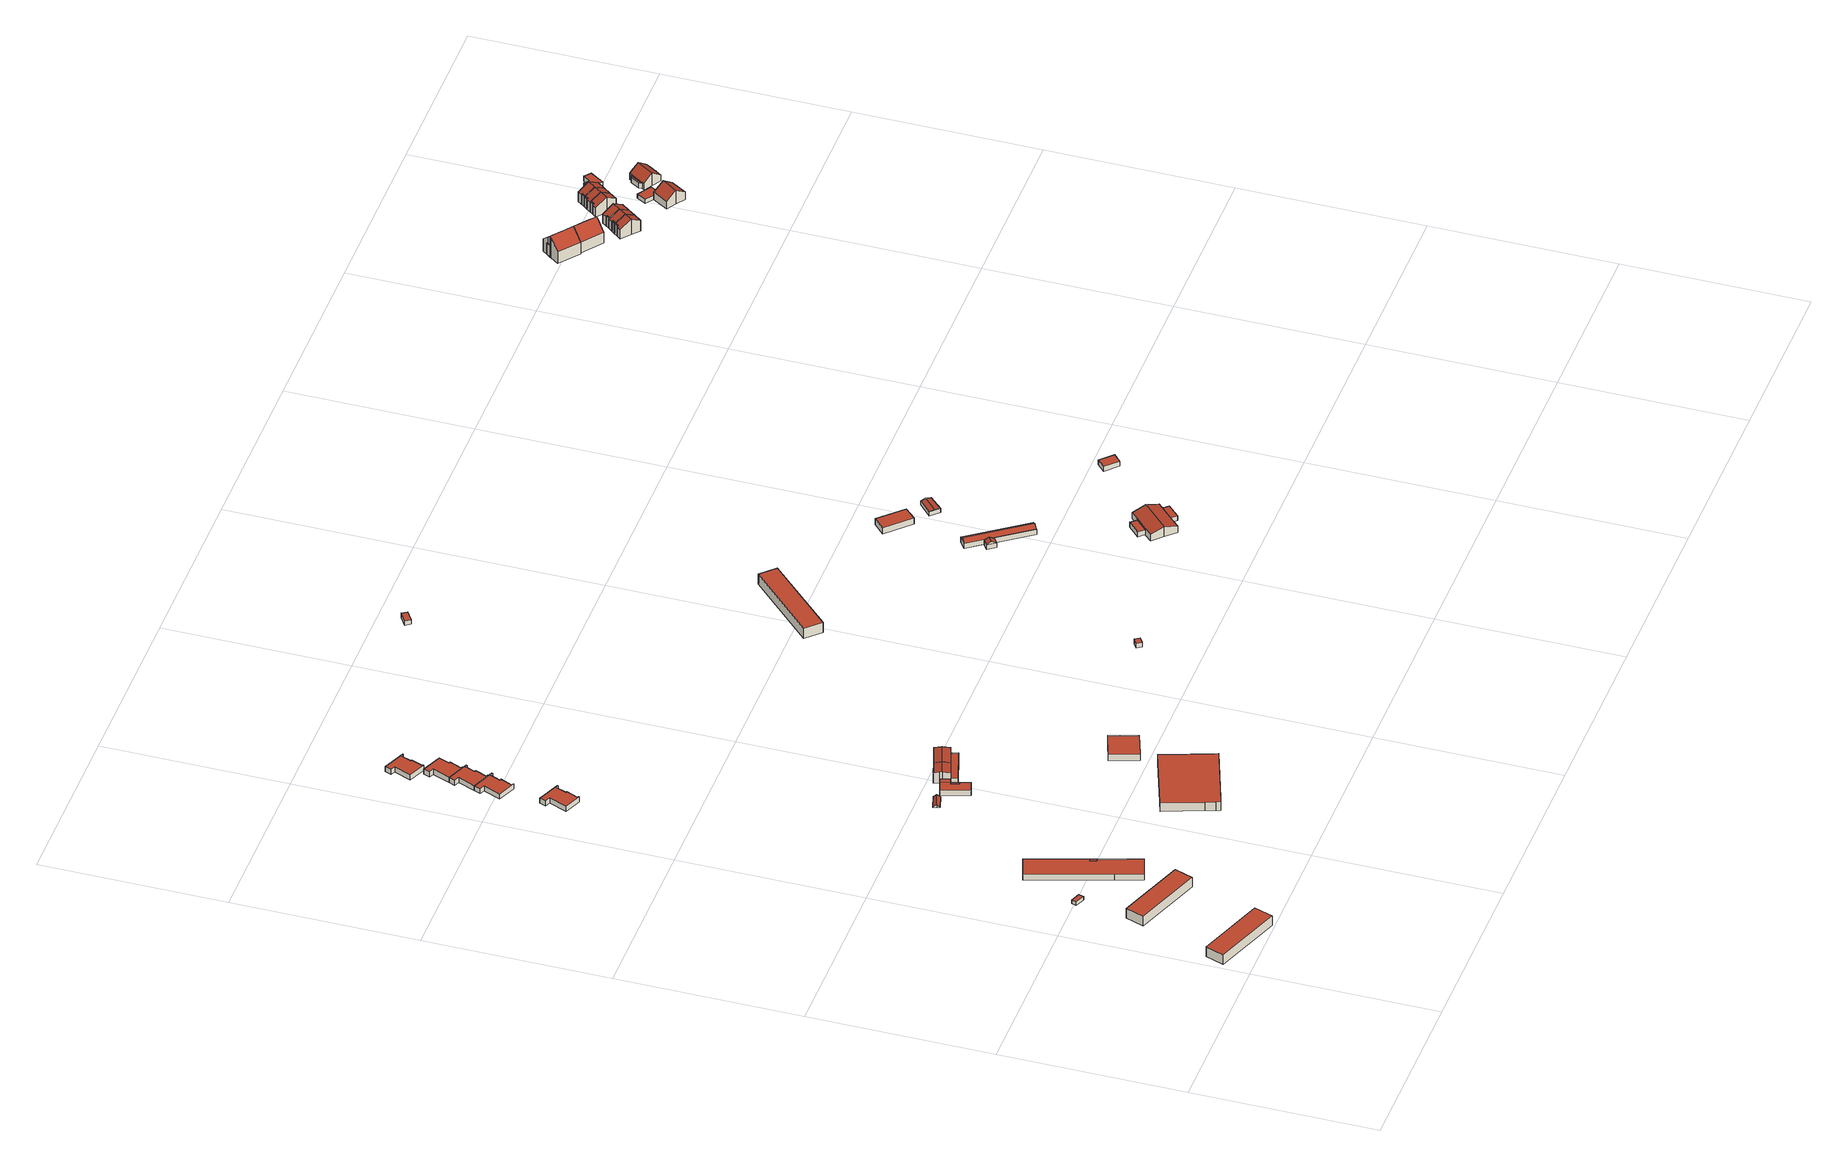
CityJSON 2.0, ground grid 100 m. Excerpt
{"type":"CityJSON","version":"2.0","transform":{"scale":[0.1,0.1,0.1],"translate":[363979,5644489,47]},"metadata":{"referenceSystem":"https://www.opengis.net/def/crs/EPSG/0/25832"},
"CityObjects":{
"building1":{"type":"Building","attributes":{"Geometrietyp2DReferenz":"3000","Gemeindeschluessel":"05315000","function":"31001_3066","roofType":"9999","measuredHeight":6,"storeysAboveGround":2},"address":[{"country":"Germany","locality":"Köln","thoroughfareNumber":"20","thoroughfareName":"Neubrücker Ring"}],"geometry":[{"type":"Solid","lod":"2","boundaries":[[[[0,1,2,3]],[[1,4,5,2]],[[0,6,4,1]],[[3,7,6,0]],[[2,5,7,3]],[[4,6,7,5]]]],"semantics":{"surfaces":[{"type":"RoofSurface"},{"type":"WallSurface"},{"type":"GroundSurface"}],"values":[[0,1,1,1,1,2]]}}]},
"building2":{"type":"Building","attributes":{"Geometrietyp2DReferenz":"3000","Gemeindeschluessel":"05315000","function":"31001_2463","roofType":"1000","measuredHeight":2.28,"storeysAboveGround":1},"address":[{"country":"Germany","locality":"Köln","thoroughfareNumber":"18","thoroughfareName":"Neubrücker Ring"}],"geometry":[{"type":"Solid","lod":"2","boundaries":[[[[8,9,10,11]],[[12,13,9,8]],[[14,15,13,12]],[[11,10,15,14]],[[12,8,11,14]],[[9,13,15,10]]]],"semantics":{"surfaces":[{"type":"WallSurface"},{"type":"RoofSurface"},{"type":"GroundSurface"}],"values":[[0,0,0,0,1,2]]}}]},
"building3":{"type":"Building","attributes":{"Geometrietyp2DReferenz":"3000","Gemeindeschluessel":"05315000","function":"31001_3066","roofType":"9999","measuredHeight":6,"storeysAboveGround":2},"address":[{"country":"Germany","locality":"Köln","thoroughfareNumber":"20","thoroughfareName":"Neubrücker Ring"}],"geometry":[{"type":"Solid","lod":"2","boundaries":[[[[16,17,18,19]],[[17,20,21,18]],[[16,22,20,17]],[[19,23,22,16]],[[18,21,23,19]],[[20,22,23,21]]]],"semantics":{"surfaces":[{"type":"RoofSurface"},{"type":"WallSurface"},{"type":"GroundSurface"}],"values":[[0,1,1,1,1,2]]}}]},
"building4":{"type":"Building","attributes":{"Gemeindeschluessel":"05315000","Geometrietyp2DReferenz":"3000","function":"31001_2700"},"address":[{"country":"Germany","locality":"Köln","thoroughfareNumber":"18","thoroughfareName":"Neubrücker Ring"}],"children":["building4-1","building4-2"]},
"building4-1":{"type":"BuildingPart","attributes":{"roofType":"1000","measuredHeight":3.42,"storeysAboveGround":1},"parents":["building4"],"geometry":[{"type":"MultiSurface","lod":"2","boundaries":[[[24,25,26,27]],[[28,29,25,24]],[[30,31,29,28]],[[32,33,34,35]],[[36,37,33,32]],[[38,39,37,36]],[[27,26,39,38]],[[36,32,35,40,41,30,28,24,27,38]],[[25,29,31,42,43,34,33,37,39,26]],[[44,45,42,31]],[[30,41,45,44]],[[45,46,43,42]],[[41,40,46,45]],[[46,47,34,43]],[[40,35,47,46]]],"semantics":{"surfaces":[{"type":"WallSurface"},{"type":"RoofSurface"},{"type":"GroundSurface"},{"type":"ClosureSurface"}],"values":[0,0,0,0,0,0,0,1,2,0,3,0,3,0,3]}}]},
"building4-2":{"type":"BuildingPart","attributes":{"roofType":"1000","measuredHeight":3.37,"storeysAboveGround":1},"address":[{"country":"Germany","locality":"Köln","thoroughfareNumber":"18","thoroughfareName":"Neubrücker Ring"}],"parents":["building4"],"geometry":[{"type":"MultiSurface","lod":"2","boundaries":[[[48,47,44,49]],[[48,49,50,51]],[[44,47,46,45]],[[50,49,30,41]],[[44,45,41,30]],[[48,51,40,35]],[[46,47,35,40]],[[51,50,41,40]],[[45,46,40,41]]],"semantics":{"surfaces":[{"type":"WallSurface"},{"type":"RoofSurface"},{"type":"GroundSurface"},{"type":"ClosureSurface"}],"values":[0,1,2,0,3,0,3,0,3]}}]},
"building5":{"type":"Building","attributes":{"Geometrietyp2DReferenz":"3000","Gemeindeschluessel":"05315000","function":"31001_1010","roofType":"1000","measuredHeight":3.17,"storeysAboveGround":1},"address":[{"country":"Germany","locality":"Köln","thoroughfareNumber":"6","thoroughfareName":"Briandstr."}],"geometry":[{"type":"Solid","lod":"2","boundaries":[[[[52,53,54,55]],[[56,57,53,52]],[[58,59,57,56]],[[60,61,59,58]],[[62,63,61,60]],[[64,65,63,62]],[[66,67,65,64]],[[68,69,67,66]],[[70,71,69,68]],[[72,73,71,70]],[[74,75,73,72]],[[76,77,75,74]],[[55,54,77,76]],[[74,72,70,68,66,64,62,60,58,56,52,55,76]],[[53,57,59,61,63,65,67,69,71,73,75,77,54]]]],"semantics":{"surfaces":[{"type":"WallSurface"},{"type":"RoofSurface"},{"type":"GroundSurface"}],"values":[[0,0,0,0,0,0,0,0,0,0,0,0,0,1,2]]}}]},
"building6":{"type":"Building","attributes":{"Geometrietyp2DReferenz":"3000","Gemeindeschluessel":"05315000","function":"31001_2720","roofType":"3100","measuredHeight":1.59},"address":[{"country":"Germany","locality":"Köln","thoroughfareNumber":"18","thoroughfareName":"Neubrücker Ring"}],"geometry":[{"type":"Solid","lod":"2","boundaries":[[[[78,79,80,81]],[[82,83,79,78]],[[84,85,83,82]],[[86,87,85,84]],[[88,89,87,86]],[[90,91,89,88]],[[81,80,91,90]],[[84,82,78,81,86]],[[90,88,86,81]],[[79,83,85,87,89,91,80]]]],"semantics":{"surfaces":[{"type":"WallSurface"},{"type":"RoofSurface"},{"type":"GroundSurface"}],"values":[[0,0,0,0,0,0,0,1,1,2]]}}]},
"building7":{"type":"Building","attributes":{"Geometrietyp2DReferenz":"3000","Gemeindeschluessel":"05315000","function":"31001_1120","roofType":"1000","measuredHeight":3.05,"storeysAboveGround":1},"address":[{"country":"Germany","locality":"Köln","thoroughfareNumber":"12","thoroughfareName":"Briandstr."}],"geometry":[{"type":"Solid","lod":"2","boundaries":[[[[92,93,94,95]],[[96,97,93,92]],[[98,99,97,96]],[[100,101,99,98]],[[102,103,101,100]],[[104,105,103,102]],[[106,107,105,104]],[[108,109,107,106]],[[110,111,109,108]],[[112,113,111,110]],[[114,115,113,112]],[[116,117,115,114]],[[95,94,117,116]],[[114,112,110,108,106,104,102,100,98,96,92,95,116]],[[93,97,99,101,103,105,107,109,111,113,115,117,94]]]],"semantics":{"surfaces":[{"type":"WallSurface"},{"type":"RoofSurface"},{"type":"GroundSurface"}],"values":[[0,0,0,0,0,0,0,0,0,0,0,0,0,1,2]]}}]},
"building8":{"type":"Building","attributes":{"Gemeindeschluessel":"05315000","Geometrietyp2DReferenz":"3000","function":"31001_2720"},"address":[{"country":"Germany","locality":"Köln","thoroughfareNumber":"18","thoroughfareName":"Neubrücker Ring"}],"children":["building8-1","building8-2"]},
"building8-1":{"type":"BuildingPart","attributes":{"roofType":"1000","measuredHeight":3.26,"storeysAboveGround":1},"parents":["building8"],"geometry":[{"type":"MultiSurface","lod":"2","boundaries":[[[118,119,120,121]],[[122,123,119,118]],[[124,125,126,127]],[[128,129,125,124]],[[130,131,129,128]],[[132,133,131,130]],[[121,120,133,132]],[[130,128,124,127,122,118,121,132]],[[119,123,126,125,129,131,133,120]],[[122,127,134,135]],[[126,123,135,134]]],"semantics":{"surfaces":[{"type":"WallSurface"},{"type":"RoofSurface"},{"type":"GroundSurface"},{"type":"ClosureSurface"}],"values":[0,0,0,0,0,0,0,1,2,0,3]}}]},
"building8-2":{"type":"BuildingPart","attributes":{"roofType":"1000","measuredHeight":2.7,"storeysAboveGround":1},"address":[{"country":"Germany","locality":"Köln","thoroughfareNumber":"18","thoroughfareName":"Neubrücker Ring"}],"parents":["building8"],"geometry":[{"type":"MultiSurface","lod":"2","boundaries":[[[136,137,138,139]],[[134,140,137,136]],[[139,138,141,135]],[[134,136,139,135]],[[137,140,141,138]],[[126,123,141,140]],[[134,135,123,126]]],"semantics":{"surfaces":[{"type":"WallSurface"},{"type":"RoofSurface"},{"type":"GroundSurface"},{"type":"ClosureSurface"}],"values":[0,0,0,1,2,0,3]}}]},
"building9":{"type":"Building","attributes":{"Geometrietyp2DReferenz":"3000","Gemeindeschluessel":"05315000","function":"51009_1610","roofType":"1000","measuredHeight":3.21},"geometry":[{"type":"Solid","lod":"2","boundaries":[[[[130,131,126,127]],[[128,129,131,130]],[[124,125,129,128]],[[127,126,125,124]],[[128,130,127,124]],[[131,129,125,126]]]],"semantics":{"surfaces":[{"type":"WallSurface"},{"type":"RoofSurface"},{"type":"GroundSurface"}],"values":[[0,0,0,0,1,2]]}}]},
"building10":{"type":"Building","attributes":{"Geometrietyp2DReferenz":"3000","Gemeindeschluessel":"05315000","function":"31001_1010","roofType":"1000","measuredHeight":3.07,"storeysAboveGround":1},"address":[{"country":"Germany","locality":"Köln","thoroughfareNumber":"14","thoroughfareName":"Briandstr."}],"geometry":[{"type":"Solid","lod":"2","boundaries":[[[[142,143,144,145]],[[146,147,143,142]],[[148,149,147,146]],[[150,151,149,148]],[[152,153,151,150]],[[154,155,153,152]],[[156,157,155,154]],[[158,159,157,156]],[[160,161,159,158]],[[162,163,161,160]],[[164,99,163,162]],[[165,97,99,164]],[[145,144,97,165]],[[164,162,160,158,156,154,152,150,148,146,142,145,165]],[[143,147,149,151,153,155,157,159,161,163,99,97,144]]]],"semantics":{"surfaces":[{"type":"WallSurface"},{"type":"RoofSurface"},{"type":"GroundSurface"}],"values":[[0,0,0,0,0,0,0,0,0,0,0,0,0,1,2]]}}]},
"building11":{"type":"Building","attributes":{"Geometrietyp2DReferenz":"3000","Gemeindeschluessel":"05315000","function":"31001_2000","roofType":"1000","measuredHeight":5.31,"storeysAboveGround":1},"address":[{"country":"Germany","locality":"Köln","thoroughfareNumber":"18","thoroughfareName":"Neubrücker Ring"}],"geometry":[{"type":"Solid","lod":"2","boundaries":[[[[166,167,168,169]],[[170,171,167,166]],[[172,173,171,170]],[[174,175,173,172]],[[176,177,175,174]],[[178,179,177,176]],[[180,181,179,178]],[[182,183,181,180]],[[184,185,183,182]],[[186,187,185,184]],[[169,168,187,186]],[[184,182,180,178,176,174,172,170,166,169,186]],[[167,171,173,175,177,179,181,183,185,187,168]]]],"semantics":{"surfaces":[{"type":"WallSurface"},{"type":"RoofSurface"},{"type":"GroundSurface"}],"values":[[0,0,0,0,0,0,0,0,0,0,0,1,2]]}}]},
"building12":{"type":"Building","attributes":{"Geometrietyp2DReferenz":"3000","Gemeindeschluessel":"05315000","function":"31001_1010","roofType":"1000","measuredHeight":3.23,"storeysAboveGround":1},"address":[{"country":"Germany","locality":"Köln","thoroughfareNumber":"16","thoroughfareName":"Briandstr."}],"geometry":[{"type":"Solid","lod":"2","boundaries":[[[[188,189,190,191]],[[192,193,189,188]],[[194,195,193,192]],[[196,197,195,194]],[[198,199,197,196]],[[200,201,199,198]],[[202,203,201,200]],[[148,204,203,202]],[[146,205,204,148]],[[191,190,205,146]],[[148,202,200,198,196,194,192,188,191,146]],[[189,193,195,197,199,201,203,204,205,190]]]],"semantics":{"surfaces":[{"type":"WallSurface"},{"type":"RoofSurface"},{"type":"GroundSurface"}],"values":[[0,0,0,0,0,0,0,0,0,0,1,2]]}}]},
"building13":{"type":"Building","attributes":{"Geometrietyp2DReferenz":"3000","Gemeindeschluessel":"05315000","function":"31001_1010","roofType":"1000","measuredHeight":3.16,"storeysAboveGround":1},"address":[{"country":"Germany","locality":"Köln","thoroughfareNumber":"18","thoroughfareName":"Briandstr."}],"geometry":[{"type":"Solid","lod":"2","boundaries":[[[[206,207,208,209]],[[210,211,207,206]],[[212,213,211,210]],[[214,215,213,212]],[[216,217,215,214]],[[218,219,217,216]],[[220,221,219,218]],[[222,223,221,220]],[[224,225,223,222]],[[226,227,225,224]],[[228,229,227,226]],[[209,208,229,228]],[[226,224,222,220,218,216,214,212,210,206,209,228]],[[207,211,213,215,217,219,221,223,225,227,229,208]]]],"semantics":{"surfaces":[{"type":"WallSurface"},{"type":"RoofSurface"},{"type":"GroundSurface"}],"values":[[0,0,0,0,0,0,0,0,0,0,0,0,1,2]]}}]},
"building14":{"type":"Building","attributes":{"Gemeindeschluessel":"05315000","Geometrietyp2DReferenz":"3000","function":"31001_2720"},"address":[{"country":"Germany","locality":"Köln","thoroughfareNumber":"18","thoroughfareName":"Neubrücker Ring"}],"children":["building14-1","building14-2"]},
"building14-1":{"type":"BuildingPart","attributes":{"roofType":"3100","measuredHeight":7.08,"storeysAboveGround":2},"parents":["building14"],"geometry":[{"type":"Solid","lod":"2","boundaries":[[[[230,138,231,232]],[[233,234,138,230]],[[235,236,234,233]],[[237,137,238,239]],[[232,231,137,237]],[[237,239,240,232]],[[235,233,230,232,240]],[[138,234,236,241,238,137,231]],[[235,242,241,236]],[[240,242,235]],[[242,239,238,241]],[[240,239,242]]]],"semantics":{"surfaces":[{"type":"WallSurface"},{"type":"RoofSurface"},{"type":"GroundSurface"},{"type":"ClosureSurface"}],"values":[[0,0,0,0,0,1,1,2,3,3,3,3]]}}]},
"building14-2":{"type":"BuildingPart","attributes":{"roofType":"3100","measuredHeight":7.06,"storeysAboveGround":2},"address":[{"country":"Germany","locality":"Köln","thoroughfareNumber":"18","thoroughfareName":"Neubrücker Ring"}],"parents":["building14"],"geometry":[{"type":"MultiSurface","lod":"2","boundaries":[[[239,238,243,244]],[[245,246,236,235]],[[244,243,246,245]],[[245,247,244]],[[244,247,240,239]],[[235,240,247,245]],[[238,236,246,243]],[[236,241,242,235]],[[239,242,241,238]],[[242,240,235]],[[242,239,240]]],"semantics":{"surfaces":[{"type":"WallSurface"},{"type":"RoofSurface"},{"type":"GroundSurface"},{"type":"ClosureSurface"}],"values":[0,0,0,0,1,1,2,3,3,3,3]}}]},
"building15":{"type":"Building","attributes":{"Geometrietyp2DReferenz":"3000","Gemeindeschluessel":"05315000","function":"31001_2000","roofType":"1000","measuredHeight":2.9,"storeysAboveGround":1},"address":[{"country":"Germany","locality":"Köln","thoroughfareNumber":"18","thoroughfareName":"Neubrücker Ring"}],"geometry":[{"type":"Solid","lod":"2","boundaries":[[[[248,243,238,249]],[[250,251,243,248]],[[252,253,251,250]],[[254,137,253,252]],[[249,238,137,254]],[[252,250,248,249,254]],[[243,251,253,137,238]]]],"semantics":{"surfaces":[{"type":"WallSurface"},{"type":"RoofSurface"},{"type":"GroundSurface"}],"values":[[0,0,0,0,0,1,2]]}}]},
"building16":{"type":"Building","attributes":{"Geometrietyp2DReferenz":"3000","Gemeindeschluessel":"05315000","function":"31001_2000","roofType":"1000","measuredHeight":3.89,"storeysAboveGround":1},"address":[{"country":"Germany","locality":"Köln","thoroughfareNumber":"18","thoroughfareName":"Neubrücker Ring"}],"geometry":[{"type":"Solid","lod":"2","boundaries":[[[[255,256,257,258]],[[259,260,256,255]],[[261,262,260,259]],[[263,264,262,261]],[[258,257,264,263]],[[261,259,255,258,263]],[[256,260,262,264,257]]]],"semantics":{"surfaces":[{"type":"WallSurface"},{"type":"RoofSurface"},{"type":"GroundSurface"}],"values":[[0,0,0,0,0,1,2]]}}]},
"building17":{"type":"Building","attributes":{"Geometrietyp2DReferenz":"3000","Gemeindeschluessel":"05315000","function":"31001_2720","roofType":"1000","measuredHeight":2.83},"geometry":[{"type":"Solid","lod":"2","boundaries":[[[[265,266,267,268]],[[269,270,266,265]],[[271,272,270,269]],[[268,267,272,271]],[[269,265,268,271]],[[266,270,272,267]]]],"semantics":{"surfaces":[{"type":"WallSurface"},{"type":"RoofSurface"},{"type":"GroundSurface"}],"values":[[0,0,0,0,1,2]]}}]},
"building18":{"type":"Building","attributes":{"Geometrietyp2DReferenz":"3000","Gemeindeschluessel":"05315000","function":"31001_2000","roofType":"1000","measuredHeight":2.79,"storeysAboveGround":1},"address":[{"country":"Germany","locality":"Köln","thoroughfareNumber":"14","thoroughfareName":"Hans-Schulten-Str."}],"geometry":[{"type":"Solid","lod":"2","boundaries":[[[[273,274,275,276]],[[277,278,274,273]],[[279,280,278,277]],[[276,275,280,279]],[[277,273,276,279]],[[274,278,280,275]]]],"semantics":{"surfaces":[{"type":"WallSurface"},{"type":"RoofSurface"},{"type":"GroundSurface"}],"values":[[0,0,0,0,1,2]]}}]},
"building19":{"type":"Building","attributes":{"Geometrietyp2DReferenz":"3000","Gemeindeschluessel":"05315000","function":"31001_3066","roofType":"1000","measuredHeight":6.42,"storeysAboveGround":2},"address":[{"country":"Germany","locality":"Köln","thoroughfareNumber":"302","thoroughfareName":"Rather Kirchweg"}],"geometry":[{"type":"Solid","lod":"2","boundaries":[[[[281,282,283,284]],[[285,286,282,281]],[[287,288,286,285]],[[284,283,288,287]],[[285,281,284,287]],[[282,286,288,283]]]],"semantics":{"surfaces":[{"type":"WallSurface"},{"type":"RoofSurface"},{"type":"GroundSurface"}],"values":[[0,0,0,0,1,2]]}}]},
"building20":{"type":"Building","attributes":{"Gemeindeschluessel":"05315000","Geometrietyp2DReferenz":"3000","function":"31001_3062"},"address":[{"country":"Germany","locality":"Köln","thoroughfareNumber":"4536","thoroughfareName":"Pohlstadtsweg"}],"children":["building20-1","building20-2","building20-3"]},
"building20-1":{"type":"BuildingPart","attributes":{"roofType":"3100","measuredHeight":4.47,"storeysAboveGround":1},"parents":["building20"],"geometry":[{"type":"MultiSurface","lod":"2","boundaries":[[[289,290,291,292]],[[293,294,290,289]],[[292,291,295,296]],[[289,297,293]],[[296,298,292]],[[292,298,297,289]],[[293,297,298,296]],[[290,294,295,291]],[[299,296,295,300]],[[299,300,294,293]]],"semantics":{"surfaces":[{"type":"WallSurface"},{"type":"RoofSurface"},{"type":"GroundSurface"},{"type":"ClosureSurface"}],"values":[0,0,0,0,0,1,1,2,0,3]}}]},
"building20-2":{"type":"BuildingPart","attributes":{"roofType":"1000","measuredHeight":3.1,"storeysAboveGround":1},"parents":["building20"],"geometry":[{"type":"MultiSurface","lod":"2","boundaries":[[[299,300,301,302]],[[303,304,294,293]],[[293,299,302,303]],[[300,294,304,301]],[[293,294,300,299]],[[303,302,305,306,307,304]],[[301,307,306,305]]],"semantics":{"surfaces":[{"type":"WallSurface"},{"type":"RoofSurface"},{"type":"GroundSurface"},{"type":"ClosureSurface"}],"values":[0,0,1,2,3,0,3]}}]},
"building20-3":{"type":"BuildingPart","attributes":{"roofType":"3100","measuredHeight":4.5,"storeysAboveGround":1},"parents":["building20"],"geometry":[{"type":"Solid","lod":"2","boundaries":[[[[308,309,307,306]],[[310,311,309,308]],[[305,301,311,310]],[[308,312,310]],[[305,313,306]],[[306,313,312,308]],[[310,312,313,305]],[[309,311,301,307]],[[305,306,307,301]]]],"semantics":{"surfaces":[{"type":"WallSurface"},{"type":"RoofSurface"},{"type":"GroundSurface"},{"type":"ClosureSurface"}],"values":[[0,0,0,0,0,1,1,2,3]]}}]},
"building21":{"type":"Building","attributes":{"Geometrietyp2DReferenz":"3000","Gemeindeschluessel":"05315000","function":"31001_2463","roofType":"1000","measuredHeight":3.01,"storeysAboveGround":1},"address":[{"country":"Germany","locality":"Köln","thoroughfareNumber":"300","thoroughfareName":"Rather Kirchweg"}],"geometry":[{"type":"Solid","lod":"2","boundaries":[[[[314,315,316,317]],[[318,319,315,314]],[[320,321,319,318]],[[317,316,321,320]],[[318,314,317,320]],[[315,319,321,316]]]],"semantics":{"surfaces":[{"type":"WallSurface"},{"type":"RoofSurface"},{"type":"GroundSurface"}],"values":[[0,0,0,0,1,2]]}}]},
"building22":{"type":"Building","attributes":{"Geometrietyp2DReferenz":"3000","Gemeindeschluessel":"05315000","function":"31001_3062","roofType":"1000","measuredHeight":3.82,"storeysAboveGround":1},"address":[{"country":"Germany","locality":"Köln","thoroughfareNumber":"3002","thoroughfareName":"Pohlstadtsweg"}],"geometry":[{"type":"Solid","lod":"2","boundaries":[[[[322,323,324,325]],[[326,327,323,322]],[[328,329,327,326]],[[325,324,329,328]],[[326,322,325,328]],[[323,327,329,324]]]],"semantics":{"surfaces":[{"type":"WallSurface"},{"type":"RoofSurface"},{"type":"GroundSurface"}],"values":[[0,0,0,0,1,2]]}}]},
"building23":{"type":"Building","attributes":{"Geometrietyp2DReferenz":"3000","Gemeindeschluessel":"05315000","function":"31001_3062","roofType":"3100","measuredHeight":6.13,"storeysAboveGround":1},"address":[{"country":"Germany","locality":"Köln","thoroughfareNumber":"300","thoroughfareName":"Rather Kirchweg"}],"geometry":[{"type":"Solid","lod":"2","boundaries":[[[[330,331,332,333]],[[334,335,331,330]],[[336,337,335,334]],[[338,339,337,336]],[[340,341,339,338]],[[342,343,341,340]],[[344,345,343,342]],[[346,347,345,344]],[[348,349,347,346]],[[333,332,349,348]],[[340,338,336,334,330,342]],[[333,348,346,344,342,330]],[[331,335,337,339,341,343,345,347,349,332]]]],"semantics":{"surfaces":[{"type":"WallSurface"},{"type":"RoofSurface"},{"type":"GroundSurface"}],"values":[[0,0,0,0,0,0,0,0,0,0,1,1,2]]}}]},
"building24":{"type":"Building","attributes":{"Geometrietyp2DReferenz":"3000","Gemeindeschluessel":"05315000","function":"31001_2463","roofType":"1000","measuredHeight":3.05,"storeysAboveGround":1},"address":[{"country":"Germany","locality":"Köln","thoroughfareNumber":"300","thoroughfareName":"Rather Kirchweg"}],"geometry":[{"type":"Solid","lod":"2","boundaries":[[[[350,351,347,352]],[[353,354,351,350]],[[355,349,354,353]],[[352,347,349,355]],[[353,350,352,355]],[[351,354,349,347]]]],"semantics":{"surfaces":[{"type":"WallSurface"},{"type":"RoofSurface"},{"type":"GroundSurface"}],"values":[[0,0,0,0,1,2]]}}]},
"building25":{"type":"Building","attributes":{"Geometrietyp2DReferenz":"3000","Gemeindeschluessel":"05315000","function":"51009_1610","roofType":"3100","measuredHeight":2.98},"geometry":[{"type":"Solid","lod":"2","boundaries":[[[[356,357,358,359]],[[360,361,357,356]],[[362,363,361,360]],[[359,358,363,362]],[[356,364,360]],[[362,365,359]],[[359,365,364,356]],[[360,364,365,362]],[[357,361,363,358]]]],"semantics":{"surfaces":[{"type":"WallSurface"},{"type":"RoofSurface"},{"type":"GroundSurface"}],"values":[[0,0,0,0,0,0,1,1,2]]}}]},
"building26":{"type":"Building","attributes":{"Geometrietyp2DReferenz":"3000","Gemeindeschluessel":"05315000","function":"31001_3212","roofType":"1000","measuredHeight":2.97,"storeysAboveGround":1},"address":[{"country":"Germany","locality":"Köln","thoroughfareNumber":"3003","thoroughfareName":"Pohlstadtsweg"}],"geometry":[{"type":"Solid","lod":"2","boundaries":[[[[366,367,368,369]],[[370,371,367,366]],[[372,373,371,370]],[[369,368,373,372]],[[370,366,369,372]],[[367,371,373,368]]]],"semantics":{"surfaces":[{"type":"WallSurface"},{"type":"RoofSurface"},{"type":"GroundSurface"}],"values":[[0,0,0,0,1,2]]}}]},
"building27":{"type":"Building","attributes":{"Gemeindeschluessel":"05315000","Geometrietyp2DReferenz":"3000","function":"31001_1120"},"address":[{"country":"Germany","locality":"Köln","thoroughfareNumber":"394","thoroughfareName":"Pohlstadtsweg"}],"children":["building27-1","building27-2"]},
"building27-1":{"type":"BuildingPart","attributes":{"roofType":"3100","measuredHeight":13.26,"storeysAboveGround":2},"parents":["building27"],"geometry":[{"type":"MultiSurface","lod":"2","boundaries":[[[374,375,376,377]],[[378,379,380,381]],[[382,383,379,378]],[[384,385,383,382]],[[386,387,385,384]],[[377,376,387,386]],[[374,377,386,384,388]],[[382,378,381,388,384]],[[375,389,380,379,383,385,387,376]],[[388,390,391,374]],[[392,393,389,375]],[[390,393,392,391]],[[393,394,380,389]],[[388,381,395,390]],[[390,395,394,393]]],"semantics":{"surfaces":[{"type":"WallSurface"},{"type":"RoofSurface"},{"type":"GroundSurface"},{"type":"ClosureSurface"}],"values":[0,0,0,0,0,0,1,1,2,0,0,3,0,0,3]}}]},
"building27-2":{"type":"BuildingPart","attributes":{"roofType":"9999","measuredHeight":7.02,"storeysAboveGround":2},"address":[{"country":"Germany","locality":"Köln","thoroughfareNumber":"394","thoroughfareName":"Pohlstadtsweg"}],"parents":["building27"],"geometry":[{"type":"MultiSurface","lod":"2","boundaries":[[[391,395,396,397]],[[395,394,398,396]],[[397,399,392,391]],[[396,398,399,397]],[[390,391,392,393]],[[395,390,393,394]],[[394,392,399,398]]],"semantics":{"surfaces":[{"type":"RoofSurface"},{"type":"WallSurface"},{"type":"GroundSurface"}],"values":[0,1,1,1,1,1,2]}}]},
"building28":{"type":"Building","attributes":{"Gemeindeschluessel":"05315000","Geometrietyp2DReferenz":"3000","function":"31001_1120"},"address":[{"country":"Germany","locality":"Köln","thoroughfareNumber":"396","thoroughfareName":"Pohlstadtsweg"}],"children":["building28-1","building28-2"]},
"building28-1":{"type":"BuildingPart","attributes":{"roofType":"3100","measuredHeight":12.51,"storeysAboveGround":2},"parents":["building28"],"geometry":[{"type":"MultiSurface","lod":"2","boundaries":[[[384,400,401,386]],[[382,402,400,384]],[[403,404,402,382]],[[405,406,404,403]],[[407,408,406,405]],[[409,410,411,412]],[[413,414,410,409]],[[386,401,414,413]],[[386,413,409,412,415,384]],[[407,405,403,382,384,415]],[[400,402,404,406,408,416,411,410,414,401]],[[407,415,417,418]],[[417,416,408,418]],[[415,412,419,417]],[[417,419,411,416]]],"semantics":{"surfaces":[{"type":"WallSurface"},{"type":"RoofSurface"},{"type":"GroundSurface"},{"type":"ClosureSurface"}],"values":[0,0,0,0,0,0,0,0,1,1,2,0,3,0,3]}}]},
"building28-2":{"type":"BuildingPart","attributes":{"roofType":"1000","measuredHeight":6.26,"storeysAboveGround":2},"address":[{"country":"Germany","locality":"Köln","thoroughfareNumber":"396","thoroughfareName":"Pohlstadtsweg"}],"parents":["building28"],"geometry":[{"type":"MultiSurface","lod":"2","boundaries":[[[420,421,408,418]],[[422,423,421,420]],[[419,411,423,422]],[[420,418,419,422]],[[408,421,423,411]],[[416,408,411]],[[417,418,408,416]],[[419,417,416,411]]],"semantics":{"surfaces":[{"type":"WallSurface"},{"type":"RoofSurface"},{"type":"GroundSurface"},{"type":"ClosureSurface"}],"values":[0,0,0,1,2,0,3,3]}}]},
"building29":{"type":"Building","attributes":{"Geometrietyp2DReferenz":"3000","Gemeindeschluessel":"05315000","function":"51009_1610","roofType":"1000","measuredHeight":6.35},"geometry":[{"type":"Solid","lod":"2","boundaries":[[[[424,425,426,427]],[[428,429,425,424]],[[430,431,429,428]],[[427,426,431,430]],[[428,424,427,430]],[[425,429,431,426]]]],"semantics":{"surfaces":[{"type":"WallSurface"},{"type":"RoofSurface"},{"type":"GroundSurface"}],"values":[[0,0,0,0,1,2]]}}]},
"building30":{"type":"Building","attributes":{"Geometrietyp2DReferenz":"3000","Gemeindeschluessel":"05315000","function":"51009_1610","roofType":"1000","measuredHeight":6.33},"geometry":[{"type":"Solid","lod":"2","boundaries":[[[[432,433,434,435]],[[436,437,433,432]],[[424,425,437,436]],[[427,426,425,424]],[[435,434,426,427]],[[424,436,432,435,427]],[[433,437,425,426,434]]]],"semantics":{"surfaces":[{"type":"WallSurface"},{"type":"RoofSurface"},{"type":"GroundSurface"}],"values":[[0,0,0,0,0,1,2]]}}]},
"building31":{"type":"Building","attributes":{"Geometrietyp2DReferenz":"3000","Gemeindeschluessel":"05315000","function":"31001_1010","roofType":"3100","measuredHeight":9.55,"storeysAboveGround":1},"address":[{"country":"Germany","locality":"Köln","thoroughfareNumber":"398a","thoroughfareName":"Pohlstadtsweg"}],"geometry":[{"type":"Solid","lod":"2","boundaries":[[[[438,439,440,441]],[[442,443,439,438]],[[428,444,443,442]],[[424,445,444,428]],[[446,447,445,424]],[[448,449,447,446]],[[450,451,449,448]],[[441,440,451,450]],[[424,428,442,438,441,446]],[[450,448,446,441]],[[439,443,444,445,447,449,451,440]]]],"semantics":{"surfaces":[{"type":"WallSurface"},{"type":"RoofSurface"},{"type":"GroundSurface"}],"values":[[0,0,0,0,0,0,0,0,1,1,2]]}}]},
"building32":{"type":"Building","attributes":{"Geometrietyp2DReferenz":"3000","Gemeindeschluessel":"05315000","function":"51009_1610","roofType":"1000","measuredHeight":6.35},"geometry":[{"type":"Solid","lod":"2","boundaries":[[[[452,453,454,455]],[[456,457,453,452]],[[458,459,457,456]],[[455,454,459,458]],[[456,452,455,458]],[[453,457,459,454]]]],"semantics":{"surfaces":[{"type":"WallSurface"},{"type":"RoofSurface"},{"type":"GroundSurface"}],"values":[[0,0,0,0,1,2]]}}]},
"building33":{"type":"Building","attributes":{"Geometrietyp2DReferenz":"3000","Gemeindeschluessel":"05315000","function":"31001_1010","roofType":"3100","measuredHeight":9.53,"storeysAboveGround":1},"address":[{"country":"Germany","locality":"Köln","thoroughfareNumber":"398b","thoroughfareName":"Pohlstadtsweg"}],"geometry":[{"type":"Solid","lod":"2","boundaries":[[[[424,425,460,446]],[[436,437,425,424]],[[461,433,437,436]],[[462,459,433,461]],[[456,457,459,462]],[[463,464,457,456]],[[465,466,464,463]],[[467,468,466,465]],[[448,469,468,467]],[[446,460,469,448]],[[463,456,462,461,436,424,446,465]],[[448,467,465,446]],[[425,437,433,459,457,464,466,468,469,460]]]],"semantics":{"surfaces":[{"type":"WallSurface"},{"type":"RoofSurface"},{"type":"GroundSurface"}],"values":[[0,0,0,0,0,0,0,0,0,0,1,1,2]]}}]},
"building34":{"type":"Building","attributes":{"Geometrietyp2DReferenz":"3000","Gemeindeschluessel":"05315000","function":"31001_1010","roofType":"3100","measuredHeight":9.5,"storeysAboveGround":1},"address":[{"country":"Germany","locality":"Köln","thoroughfareNumber":"398c","thoroughfareName":"Pohlstadtsweg"}],"geometry":[{"type":"Solid","lod":"2","boundaries":[[[[463,464,466,465]],[[456,457,464,463]],[[452,453,457,456]],[[470,454,453,452]],[[471,472,454,470]],[[473,474,472,471]],[[475,476,474,473]],[[467,468,476,475]],[[465,466,468,467]],[[471,470,452,456,463,465,473]],[[467,475,473,465]],[[464,457,453,454,472,474,476,468,466]]]],"semantics":{"surfaces":[{"type":"WallSurface"},{"type":"RoofSurface"},{"type":"GroundSurface"}],"values":[[0,0,0,0,0,0,0,0,0,1,1,2]]}}]},
"building35":{"type":"Building","attributes":{"Geometrietyp2DReferenz":"3000","Gemeindeschluessel":"05315000","function":"51009_1610","roofType":"1000","measuredHeight":6.37},"geometry":[{"type":"Solid","lod":"2","boundaries":[[[[477,478,479,480]],[[481,482,478,477]],[[483,484,482,481]],[[480,479,484,483]],[[481,477,480,483]],[[478,482,484,479]]]],"semantics":{"surfaces":[{"type":"WallSurface"},{"type":"RoofSurface"},{"type":"GroundSurface"}],"values":[[0,0,0,0,1,2]]}}]},
"building36":{"type":"Building","attributes":{"Geometrietyp2DReferenz":"3000","Gemeindeschluessel":"05315000","function":"31001_1010","roofType":"3100","measuredHeight":9.53,"storeysAboveGround":1},"address":[{"country":"Germany","locality":"Köln","thoroughfareNumber":"400a","thoroughfareName":"Pohlstadtsweg"}],"geometry":[{"type":"Solid","lod":"2","boundaries":[[[[485,486,487,488]],[[489,484,486,485]],[[481,482,484,489]],[[477,478,482,481]],[[490,491,478,477]],[[492,493,491,490]],[[494,495,493,492]],[[496,497,495,494]],[[488,487,497,496]],[[490,477,481,489,485,488,492]],[[496,494,492,488]],[[486,484,482,478,491,493,495,497,487]]]],"semantics":{"surfaces":[{"type":"WallSurface"},{"type":"RoofSurface"},{"type":"GroundSurface"}],"values":[[0,0,0,0,0,0,0,0,0,1,1,2]]}}]},
"building37":{"type":"Building","attributes":{"Geometrietyp2DReferenz":"3000","Gemeindeschluessel":"05315000","function":"51009_1610","roofType":"3100","measuredHeight":6.41},"geometry":[{"type":"Solid","lod":"2","boundaries":[[[[498,499,500,501]],[[502,503,499,498]],[[504,505,503,502]],[[501,500,505,504]],[[498,506,502]],[[504,507,501]],[[501,507,506,498]],[[502,506,507,504]],[[499,503,505,500]]]],"semantics":{"surfaces":[{"type":"WallSurface"},{"type":"RoofSurface"},{"type":"GroundSurface"}],"values":[[0,0,0,0,0,0,1,1,2]]}}]},
"building38":{"type":"Building","attributes":{"Geometrietyp2DReferenz":"3000","Gemeindeschluessel":"05315000","function":"51009_1610","roofType":"1000","measuredHeight":6.26},"geometry":[{"type":"Solid","lod":"2","boundaries":[[[[508,509,510,511]],[[498,499,509,508]],[[501,500,499,498]],[[511,510,500,501]],[[498,508,511,501]],[[509,499,500,510]]]],"semantics":{"surfaces":[{"type":"WallSurface"},{"type":"RoofSurface"},{"type":"GroundSurface"}],"values":[[0,0,0,0,1,2]]}}]},
"building39":{"type":"Building","attributes":{"Geometrietyp2DReferenz":"3000","Gemeindeschluessel":"05315000","function":"31001_1010","roofType":"3100","measuredHeight":9.52,"storeysAboveGround":1},"address":[{"country":"Germany","locality":"Köln","thoroughfareNumber":"400b","thoroughfareName":"Pohlstadtsweg"}],"geometry":[{"type":"Solid","lod":"2","boundaries":[[[[490,512,513,492]],[[477,514,512,490]],[[515,516,514,477]],[[517,505,516,515]],[[518,503,505,517]],[[519,499,503,518]],[[520,521,499,519]],[[522,523,521,520]],[[494,524,523,522]],[[492,513,524,494]],[[519,518,517,515,477,490,492,520]],[[494,522,520,492]],[[512,514,516,505,503,499,521,523,524,513]]]],"semantics":{"surfaces":[{"type":"WallSurface"},{"type":"RoofSurface"},{"type":"GroundSurface"}],"values":[[0,0,0,0,0,0,0,0,0,0,1,1,2]]}}]},
"building40":{"type":"Building","attributes":{"Geometrietyp2DReferenz":"3000","Gemeindeschluessel":"05315000","function":"31001_1010","roofType":"3100","measuredHeight":8.7,"storeysAboveGround":1},"address":[{"country":"Germany","locality":"Köln","thoroughfareNumber":"18","thoroughfareName":"Margarete-Steiff-Weg"}],"geometry":[{"type":"Solid","lod":"2","boundaries":[[[[525,526,527,528]],[[529,530,526,525]],[[531,532,530,529]],[[533,534,532,531]],[[535,536,534,533]],[[537,538,536,535]],[[528,527,538,537]],[[531,529,525,528,533]],[[537,535,533,528]],[[526,530,532,534,536,538,527]]]],"semantics":{"surfaces":[{"type":"WallSurface"},{"type":"RoofSurface"},{"type":"GroundSurface"}],"values":[[0,0,0,0,0,0,0,1,1,2]]}}]},
"building41":{"type":"Building","attributes":{"Geometrietyp2DReferenz":"3000","Gemeindeschluessel":"05315000","function":"31001_1010","roofType":"3100","measuredHeight":9.71,"storeysAboveGround":1},"address":[{"country":"Germany","locality":"Köln","thoroughfareNumber":"400c","thoroughfareName":"Pohlstadtsweg"}],"geometry":[{"type":"Solid","lod":"2","boundaries":[[[[519,539,540,520]],[[541,542,539,519]],[[543,544,542,541]],[[545,546,544,543]],[[547,548,546,545]],[[549,550,548,547]],[[551,552,550,549]],[[522,553,552,551]],[[520,540,553,522]],[[547,545,543,541,519,520,549]],[[522,551,549,520]],[[539,542,544,546,548,550,552,553,540]]]],"semantics":{"surfaces":[{"type":"WallSurface"},{"type":"RoofSurface"},{"type":"GroundSurface"}],"values":[[0,0,0,0,0,0,0,0,0,1,1,2]]}}]},
"building42":{"type":"Building","attributes":{"Geometrietyp2DReferenz":"3000","Gemeindeschluessel":"05315000","function":"31001_2463","roofType":"1000","measuredHeight":2.51,"storeysAboveGround":1},"address":[{"country":"Germany","locality":"Köln","thoroughfareNumber":"18","thoroughfareName":"Margarete-Steiff-Weg"}],"geometry":[{"type":"Solid","lod":"2","boundaries":[[[[554,555,556,557]],[[558,532,555,554]],[[559,530,532,558]],[[560,561,530,559]],[[557,556,561,560]],[[559,558,554,557,560]],[[555,532,530,561,556]]]],"semantics":{"surfaces":[{"type":"WallSurface"},{"type":"RoofSurface"},{"type":"GroundSurface"}],"values":[[0,0,0,0,0,1,2]]}}]},
"building43":{"type":"Building","attributes":{"Geometrietyp2DReferenz":"3000","Gemeindeschluessel":"05315000","function":"31001_2463","roofType":"1000","measuredHeight":3.09,"storeysAboveGround":1},"address":[{"country":"Germany","locality":"Köln","thoroughfareNumber":"404","thoroughfareName":"Pohlstadtsweg"}],"geometry":[{"type":"Solid","lod":"2","boundaries":[[[[562,563,564,565]],[[566,567,563,562]],[[568,569,567,566]],[[570,571,569,568]],[[572,573,571,570]],[[565,564,573,572]],[[570,568,566,562,565,572]],[[563,567,569,571,573,564]]]],"semantics":{"surfaces":[{"type":"WallSurface"},{"type":"RoofSurface"},{"type":"GroundSurface"}],"values":[[0,0,0,0,0,0,1,2]]}}]},
"building44":{"type":"Building","attributes":{"Gemeindeschluessel":"05315000","Geometrietyp2DReferenz":"3000","function":"31001_1010"},"address":[{"country":"Germany","locality":"Köln","thoroughfareNumber":"16","thoroughfareName":"Margarete-Steiff-Weg"}],"children":["building44-1","building44-2"]},
"building44-1":{"type":"BuildingPart","attributes":{"roofType":"3100","measuredHeight":7.91,"storeysAboveGround":1},"parents":["building44"],"geometry":[{"type":"MultiSurface","lod":"2","boundaries":[[[574,575,576,577]],[[578,579,575,574]],[[580,581,579,578]],[[582,583,581,580]],[[584,585,583,582]],[[586,587,585,584]],[[588,589,590,591]],[[592,593,589,588]],[[594,595,593,592]],[[596,597,595,594]],[[598,599,597,596]],[[600,601,599,598]],[[602,603,601,600]],[[604,605,603,602]],[[606,607,605,604]],[[608,609,607,606]],[[577,576,609,608]],[[580,578,574,577,608,606,604,602,600,598,596,594,582]],[[592,588,591,586,584,582,594]],[[575,579,581,583,585,587,590,589,593,595,597,599,601,603,605,607,609,576]],[[610,611,590,587]],[[586,591,612,613]],[[611,610,613,612]]],"semantics":{"surfaces":[{"type":"WallSurface"},{"type":"RoofSurface"},{"type":"GroundSurface"},{"type":"ClosureSurface"}],"values":[0,0,0,0,0,0,0,0,0,0,0,0,0,0,0,0,0,1,1,2,0,0,3]}}]},
"building44-2":{"type":"BuildingPart","attributes":{"roofType":"1000","measuredHeight":3.08,"storeysAboveGround":1},"address":[{"country":"Germany","locality":"Köln","thoroughfareNumber":"16","thoroughfareName":"Margarete-Steiff-Weg"}],"parents":["building44"],"geometry":[{"type":"Solid","lod":"2","boundaries":[[[[612,611,614,615]],[[616,617,610,613]],[[615,614,617,616]],[[613,612,615,616]],[[611,610,617,614]],[[612,613,610,611]]]],"semantics":{"surfaces":[{"type":"WallSurface"},{"type":"RoofSurface"},{"type":"GroundSurface"},{"type":"ClosureSurface"}],"values":[[0,0,0,1,2,3]]}}]}
},
"vertices":[
[382,6,89],[419,108,89],[46,243,89],[9,141,89],[419,108,29],[46,243,29],[382,6,29],[9,141,29],
[298,987,54],[298,987,32],[245,1007,32],[245,1007,54],[288,959,54],[288,959,32],[234,979,54],[234,979,32],
[556,479,88],[592,579,88],[219,714,88],[183,614,88],[592,579,28],[219,714,28],[556,479,28],[183,614,28],
[351,1296,66],[351,1296,32],[489,864,32],[489,864,66],[469,1333,66],[469,1333,32],[570,1018,66],[570,1018,32],[638,805,66],[638,805,32],[581,981,32],[581,981,66],[653,759,66],[653,759,32],[535,721,66],[535,721,32],[566,976,66],[555,1013,66],[555,1013,32],[566,976,32],[570,1018,33],[555,1013,33],[566,976,33],[581,981,33],
[581,981,67],[570,1018,67],[555,1013,67],[566,976,67],
[187,3729,68],[187,3729,37],[216,3717,37],[216,3717,68],[201,3764,68],[201,3764,37],[219,3757,68],[219,3757,37],[325,3713,68],[325,3713,37],[323,3707,68],[323,3707,37],[309,3713,68],[309,3713,37],[286,3656,68],[286,3656,37],[292,3653,68],[292,3653,37],[265,3588,68],[265,3588,37],[271,3585,68],[271,3585,37],[270,3581,68],[270,3581,37],[176,3620,68],[176,3620,37],
[765,1894,39],[765,1894,36],[770,1879,36],[770,1879,52],[764,1898,37],[764,1898,36],[846,1922,37],[846,1922,36],[851,1904,52],[851,1904,36],[857,1885,37],[857,1885,36],[775,1861,37],[775,1861,36],
[174,4066,74],[174,4066,44],[201,4055,44],[201,4055,74],[188,4101,74],[188,4101,44],[288,4061,74],[288,4061,44],[312,4050,74],[312,4050,44],[310,4044,74],[310,4044,44],[295,4051,74],[295,4051,44],[272,3995,74],[272,3995,44],[280,3992,74],[280,3992,44],[253,3928,74],[253,3928,44],[263,3923,74],[263,3923,44],[262,3920,74],[262,3920,44],[162,3961,74],[162,3961,44],
[866,1894,68],[866,1894,36],[913,1746,36],[913,1746,68],[927,1913,68],[927,1913,36],[934,1858,68],[934,1858,36],[944,1861,36],[944,1861,68],[947,1816,68],[947,1816,36],[957,1819,68],[957,1819,36],[974,1765,68],[974,1765,36],[944,1861,62],[927,1913,62],
[979,1872,62],[979,1872,35],[962,1924,35],[962,1924,62],[944,1861,35],[927,1913,35],
[200,4207,75],[200,4207,44],[227,4196,44],[227,4196,75],[214,4241,75],[214,4241,44],[312,4201,75],[312,4201,44],[336,4191,75],[336,4191,44],[334,4186,75],[334,4186,44],[322,4191,75],[322,4191,44],[299,4135,75],[299,4135,44],[306,4132,75],[306,4132,44],[280,4068,75],[280,4068,44],[289,4064,75],[289,4064,44],[288,4061,75],[188,4101,75],
[1470,876,89],[1470,876,36],[1446,943,36],[1446,943,89],[1474,863,89],[1474,863,36],[1500,789,89],[1500,789,36],[1513,752,89],[1513,752,36],[1546,659,89],[1546,659,36],[1203,538,89],[1203,538,36],[1177,529,89],[1177,529,36],[1169,551,89],[1169,551,36],[1152,601,89],[1152,601,36],[1077,812,89],[1077,812,36],
[226,4347,75],[226,4347,43],[253,4336,43],[253,4336,75],[240,4381,75],[240,4381,43],[349,4336,75],[349,4336,43],[326,4277,75],[326,4277,43],[333,4274,75],[333,4274,43],[306,4208,75],[306,4208,43],[314,4205,75],[314,4205,43],[312,4201,43],[214,4241,43],
[187,4535,74],[187,4535,42],[213,4525,42],[213,4525,74],[201,4569,74],[201,4569,42],[322,4519,74],[322,4519,42],[321,4516,74],[321,4516,42],[308,4522,74],[308,4522,42],[285,4464,74],[285,4464,42],[292,4462,74],[292,4462,42],[265,4396,74],[265,4396,42],[271,4394,74],[271,4394,42],[269,4391,74],[269,4391,42],[174,4430,74],[174,4430,42],
[962,1924,104],[966,1913,35],[966,1913,106],[952,1954,98],[952,1954,35],[1031,1979,98],[1031,1979,35],[979,1872,98],[1057,1897,35],[1057,1897,98],[1044,1938,106],[1044,1938,35],[1044,1938,98],
[1174,1935,35],[1174,1935,98],[1148,2016,98],[1148,2016,35],[1161,1975,106],
[1174,1935,64],[1057,1897,64],[1185,1898,64],[1185,1898,35],[990,1836,64],[990,1836,35],[979,1872,64],
[1547,1175,77],[1547,1175,38],[1529,1231,38],[1529,1231,77],[1578,1082,77],[1578,1082,38],[1437,1032,77],[1437,1032,38],[1386,1182,77],[1386,1182,38],
[2332,1320,74],[2332,1320,46],[2315,1345,46],[2315,1345,74],[2299,1298,74],[2299,1298,46],[2283,1323,74],[2283,1323,46],
[1432,4848,64],[1432,4848,36],[1414,4875,36],[1414,4875,64],[1378,4811,64],[1378,4811,36],[1359,4839,64],[1359,4839,36],
[2288,3196,98],[2288,3196,34],[2213,3271,34],[2213,3271,98],[1939,2846,98],[1939,2846,34],[1864,2922,98],[1864,2922,34],
[3063,2111,65],[3063,2111,34],[2844,2418,34],[2844,2418,65],[3020,2081,65],[3020,2081,34],[2800,2387,34],[2800,2387,65],[3041,2096,79],[2822,2402,79],[2860,2304,65],[2860,2304,34],
[2856,2301,34],[2856,2301,65],[3016,2077,65],[3016,2077,34],[2856,2301,64],[2887,2258,64],[2887,2258,34],
[2854,2234,64],[2854,2234,34],[2824,2278,64],[2824,2278,34],[2839,2256,79],[2871,2280,79],
[3238,1625,68],[3238,1625,38],[3209,1655,38],[3209,1655,68],[3174,1562,68],[3174,1562,38],[3145,1592,68],[3145,1592,38],
[2966,2741,74],[2966,2741,36],[2844,2865,36],[2844,2865,74],[2906,2682,74],[2906,2682,36],[2784,2806,74],[2784,2806,36],
[3189,1470,98],[3189,1470,37],[3242,1416,37],[3242,1416,76],[3136,1523,76],[3136,1523,37],[3174,1562,76],[3174,1562,37],[3238,1625,76],[3238,1625,37],[3278,1665,76],[3278,1665,37],[3331,1611,98],[3331,1611,37],[3384,1558,76],[3384,1558,37],[3365,1539,76],[3365,1539,37],[3301,1475,76],[3301,1475,37],
[3394,1508,68],[3394,1508,37],[3365,1539,68],[3331,1445,68],[3331,1445,37],[3301,1475,68],
[3040,2587,57],[3040,2587,34],[3110,2658,34],[3110,2658,57],[2996,2631,57],[2996,2631,34],[3068,2700,57],[3068,2700,34],[3018,2609,64],[3089,2679,64],
[3707,1894,65],[3707,1894,35],[3642,1959,35],[3642,1959,65],[3664,1852,65],[3664,1852,35],[3600,1916,65],[3600,1916,35],
[4432,5063,133],[4432,5063,7],[4397,5018,7],[4397,5018,80],[4474,5117,80],[4474,5117,7],[4450,5086,7],[4450,5086,117],[4584,5032,80],[4584,5032,7],[4545,4982,139],[4545,4982,7],[4507,4933,80],[4507,4933,7],[4435,5068,139],[4435,5068,7],[4435,5068,85],[4432,5063,85],[4432,5063,15],[4435,5068,15],[4450,5086,15],[4450,5086,85],
[4445,5090,85],[4427,5067,85],[4445,5090,15],[4427,5067,15],
[4545,4982,14],[4507,4933,14],[4584,5032,14],[4588,5029,80],[4588,5029,14],[4694,4947,80],[4694,4947,14],[4670,4916,117],[4670,4916,14],[4649,4888,129],[4649,4888,14],[4652,4892,14],[4652,4892,134],[4617,4848,80],[4617,4848,14],[4655,4897,139],[4655,4897,14],[4655,4897,77],[4670,4916,77],[4652,4892,77],
[4675,4912,77],[4675,4912,14],[4656,4888,77],[4656,4888,14],
[4713,4816,76],[4713,4816,13],[4707,4821,13],[4707,4821,76],[4698,4798,76],[4698,4798,13],[4692,4802,76],[4692,4802,13],
[4721,4839,76],[4721,4839,13],[4718,4835,13],[4718,4835,76],[4727,4834,76],[4727,4834,13],
[4674,4779,71],[4674,4779,12],[4725,4740,12],[4725,4740,108],[4692,4802,71],[4692,4802,12],[4698,4798,12],[4713,4816,12],[4757,4781,108],[4757,4781,12],[4802,4747,76],[4802,4747,12],[4769,4705,76],[4769,4705,12],
[4758,4874,76],[4758,4874,13],[4752,4879,13],[4752,4879,76],[4744,4857,76],[4744,4857,13],[4739,4862,76],[4739,4862,13],
[4757,4781,13],[4721,4839,71],[4739,4862,71],[4743,4856,76],[4743,4856,13],[4788,4821,108],[4788,4821,13],[4833,4787,76],[4833,4787,13],[4802,4747,13],
[4752,4879,71],[4770,4902,71],[4770,4902,13],[4820,4863,108],[4820,4863,13],[4865,4829,76],[4865,4829,13],
[4843,4984,76],[4843,4984,12],[4837,4989,12],[4837,4989,76],[4830,4967,76],[4830,4967,12],[4824,4972,76],[4824,4972,12],
[4806,4949,71],[4806,4949,12],[4857,4910,12],[4857,4910,108],[4824,4972,71],[4844,4986,76],[4844,4986,12],[4889,4951,108],[4889,4951,12],[4933,4917,76],[4933,4917,12],[4901,4875,76],[4901,4875,12],
[4875,5026,75],[4875,5026,13],[4869,5031,13],[4869,5031,75],[4861,5008,75],[4861,5008,13],[4855,5012,75],[4855,5012,13],[4868,5017,77],[4862,5022,77],
[4890,5044,75],[4890,5044,13],[4883,5049,13],[4883,5049,75],
[4844,4986,13],[4889,4951,13],[4843,4984,13],[4837,4989,71],[4837,4989,13],[4855,5012,71],[4861,5008,76],[4875,5026,76],[4920,4991,108],[4920,4991,13],[4964,4957,76],[4964,4957,13],[4933,4917,13],
[4965,4632,66],[4965,4632,21],[5016,4600,21],[5016,4600,108],[5019,4716,66],[5019,4716,21],[5048,4698,90],[5048,4698,21],[5070,4684,108],[5070,4684,21],[5120,4652,66],[5120,4652,21],[5067,4567,66],[5067,4567,21],
[4875,5026,11],[4920,4991,11],[4890,5044,76],[4890,5044,11],[4883,5049,71],[4883,5049,11],[4901,5072,71],[4901,5072,11],[4944,5039,102],[4944,5039,11],[4952,5033,108],[4952,5033,11],[4996,4998,76],[4996,4998,11],[4964,4957,11],
[5081,4749,46],[5081,4749,21],[5005,4797,21],[5005,4797,46],[5048,4698,46],[5019,4716,46],[4973,4746,46],[4973,4746,21],
[5038,5059,41],[5038,5059,11],[5013,5078,11],[5013,5078,41],[5066,5095,41],[5066,5095,11],[5101,5069,41],[5101,5069,11],[5052,4992,41],[5052,4992,11],[4986,5043,41],[4986,5043,11],
[5193,4760,58],[5193,4760,20],[5195,4763,20],[5195,4763,58],[5191,4762,60],[5191,4762,20],[5170,4728,60],[5170,4728,20],[5124,4757,100],[5124,4757,20],[5078,4786,60],[5078,4786,20],[5085,4797,60],[5085,4797,20],[5137,4879,60],[5137,4879,20],[5130,4868,20],[5130,4868,60],[5145,4874,67],[5145,4874,20],[5183,4850,100],[5183,4850,20],[5221,4826,67],[5221,4826,20],[5229,4821,60],[5229,4821,20],[5207,4787,60],[5207,4787,20],[5209,4786,58],[5209,4786,20],[5208,4783,58],[5208,4783,20],[5206,4785,60],[5206,4785,20],[5193,4764,60],[5193,4764,20],[5085,4797,22],[5130,4868,22],[5130,4868,53],[5085,4797,53],
[5113,4865,22],[5113,4865,53],[5081,4815,53],[5081,4815,22]
]}
